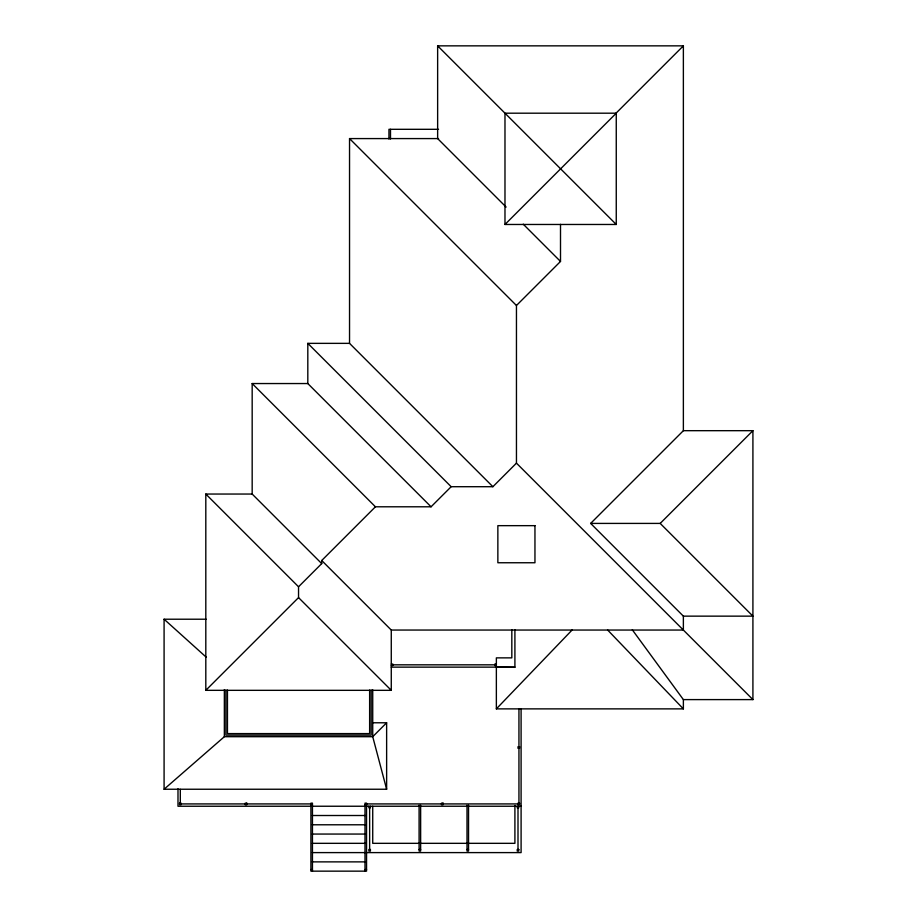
<?xml version="1.0" encoding="UTF-8"?>
<svg xmlns="http://www.w3.org/2000/svg" width="917" height="917" viewBox="0 0 917 917"><rect width="100%" height="100%" fill="white"/><g stroke="black" fill="none" stroke-linecap="round" stroke-linejoin="round"><path stroke-width="1.38" d="M632.306 629.807L683.371 699.602L683.371 708.875L496.361 708.875L572.151 629.956M615.892 113.33L683.371 45.85L437.638 45.85L437.638 138.582L506.115 207.059M504.98 224.47L616.258 113.192L504.98 113.192L504.98 224.47L616.258 224.47L616.258 113.192M683.371 699.602L752.914 699.602L516.454 463.131L516.454 305.499L560.505 261.448L560.505 224.356M321.718 560.505L391.272 630.048L391.272 690.329L205.809 690.329L298.541 597.597L298.541 586.777L321.718 563.6L321.718 560.505L375.431 506.792L431.07 506.792L451.164 486.709L492.887 486.709L516.454 463.131M372.726 722.779L386.63 722.779L372.726 736.695L224.356 736.695L164.086 789.239L164.086 619.216L206.13 619.216M590.64 523.412L660.194 523.412L752.914 616.144L683.371 616.144L590.64 523.412L683.371 430.681L683.371 45.85M660.194 523.412L752.914 430.681L683.371 430.681M438.532 129.308L388.957 129.308L388.957 139.04M492.887 486.709L349.537 343.359L349.537 138.582L438.532 138.582M431.07 506.792L307.814 383.547L307.814 343.359L349.537 343.359M321.718 563.6L252.175 494.045L252.175 383.547L307.814 383.547M205.809 690.329L205.809 494.045L252.175 494.045M391.272 630.048L683.371 630.048L683.371 616.144M391.272 664.057L392.82 664.057L392.82 665.593L391.272 665.593M496.361 664.057L494.825 664.057L494.825 665.593L496.361 665.593M392.82 664.825L494.825 664.825M391.204 667.14L514.907 667.14M164.086 789.239L386.63 789.239L386.63 722.779M181.085 803.922L310.909 803.922M366.548 803.922L441.501 803.922M443.049 803.922L518.002 803.922M310.909 804.69L312.445 804.69M365 804.69L366.548 804.69M521.097 806.238L177.99 806.238L177.99 788.792M312.33 815.511L365.115 815.511M312.33 824.784L365.115 824.784M312.33 834.057L365.115 834.057M312.33 843.331L365.115 843.331M419.092 849.509L420.639 849.509M467.005 849.509L468.541 849.509M312.33 852.604L365.115 852.604M366.548 852.604L521.097 852.604L521.097 708.807M312.33 861.877L365.115 861.877M310.909 869.603L312.445 869.603M365 869.603L366.548 869.603M496.361 667.14L514.907 667.335L514.907 629.773M164.086 619.216L206.382 657.329M437.638 45.85L616.258 224.47M523.24 224.184L560.505 261.448M349.537 138.582L516.454 305.499M307.814 343.359L451.164 486.709M252.175 383.547L375.431 506.792M205.809 494.045L298.541 586.777M298.541 597.597L391.272 690.329M607.581 629.956L683.371 708.875M386.63 789.239L372.726 736.695L372.726 689.848M752.914 430.681L752.914 699.602M518.942 708.749L518.942 803.143M518.77 806.238L518.77 807.785L517.234 807.785L517.234 806.238M518.002 807.785L518.002 849.509M514.907 805.47L514.907 843.331L372.726 843.331L372.726 806.238M511.824 629.773L511.824 657.867L496.361 657.867L496.361 708.875M468.541 805.195L468.541 851.056L467.005 851.056L467.005 805.195M420.639 805.195L420.639 851.056L419.092 851.056L419.092 805.195M390.493 129.308L390.493 139.029M371.179 690.088L371.179 735.147L225.903 735.147L225.903 690.088M370.411 806.238L370.411 807.785L368.863 807.785L368.863 806.238M369.631 690.043L369.631 733.6L227.45 733.6L227.45 690.043M369.631 807.785L369.631 849.509M365 871.15L365 803.143L366.548 803.143L366.548 871.15L310.909 871.15L310.909 803.143L312.445 803.143L312.445 871.15M224.356 689.584L224.356 736.695M180.305 789.319L180.305 803.143M179.549 803.143L179.549 804.69L181.085 804.69L181.085 803.143L179.549 803.143M534.955 525.659L497.862 525.659L497.862 562.751L534.955 562.751L534.955 525.659M519.549 746.736L518.002 746.736L518.002 748.283L519.549 748.283L519.549 746.736M246.776 803.143L245.229 803.143L245.229 804.69L246.776 804.69L246.776 803.143M443.049 803.143L441.501 803.143L441.501 804.69L443.049 804.69L443.049 803.143M519.549 803.143L518.002 803.143L518.002 804.69L519.549 804.69L519.549 803.143M370.411 849.509L368.863 849.509L368.863 851.056L370.411 851.056L370.411 849.509M518.77 849.509L517.234 849.509L517.234 851.056L518.77 851.056L518.77 849.509"/></g></svg>
